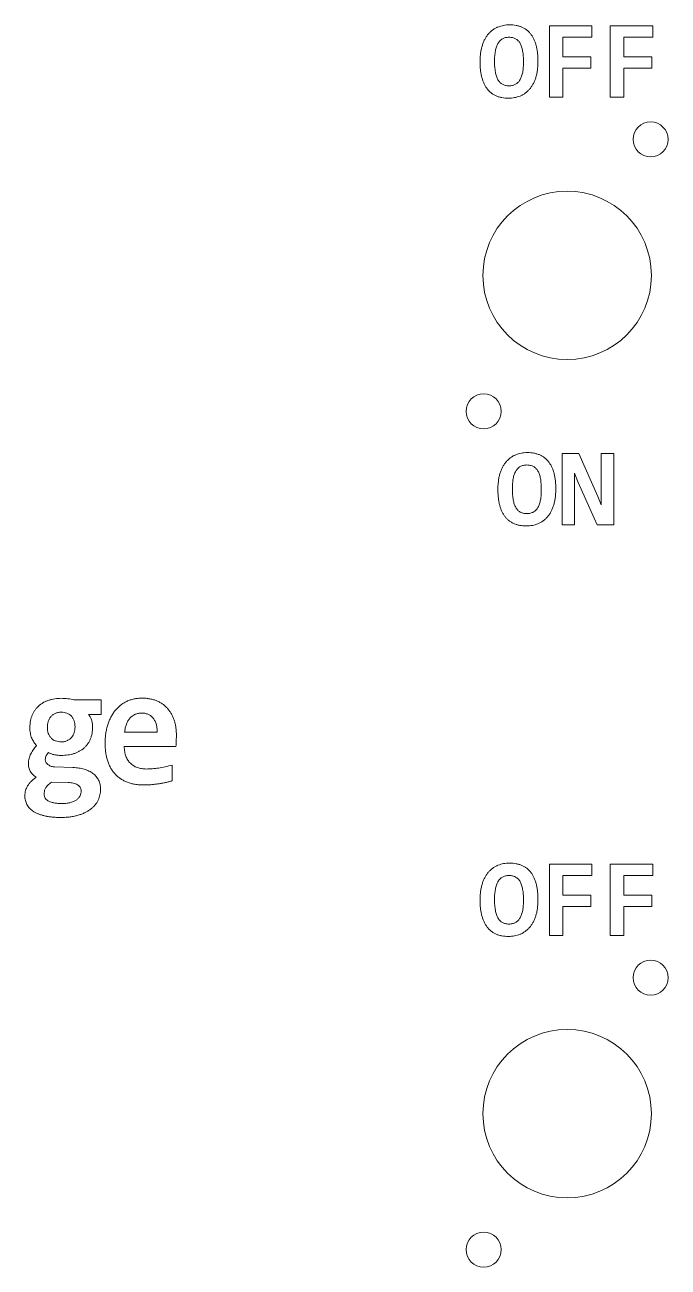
# Model space of a CAD drawing. Header units: millimetres. Extents: x -226 to 226, y -192 to 178.
# Drawn here: x -111 to -65.1, y -4.6 to 83.9 of the extents above; entities that cross this region are included whole.
import ezdxf

# ---------------------------------------------------------------- set-up
doc = ezdxf.new("R2010")
doc.units = ezdxf.units.MM

msp = doc.modelspace()

# ---------------------------------------------------------------- linework, layer by layer
at = {"color": 7, "linetype": 'Continuous', "lineweight": 15}
for p, q in [((-73.608, 78.791), (-73.608, 83.871)), ((-73.608, 83.871), (-70.589, 83.871)), ((-70.589, 83.871), (-70.589, 83.061)), ((-69.264, 78.791), (-69.264, 83.871)), ((-69.264, 83.871), (-66.246, 83.871)), ((-66.246, 83.871), (-66.246, 83.061)), ((-70.589, 83.061), (-72.651, 83.061)), ((-72.651, 83.061), (-72.651, 81.662)), ((-66.246, 83.061), (-68.307, 83.061)), ((-68.307, 83.061), (-68.307, 81.662)), ((-72.651, 81.662), (-70.663, 81.662)), ((-70.663, 81.662), (-70.663, 80.853)), ((-68.307, 81.662), (-66.319, 81.662)), ((-66.319, 81.662), (-66.319, 80.853)), ((-70.663, 80.853), (-72.651, 80.853)), ((-72.651, 80.853), (-72.651, 78.791)), ((-66.319, 80.853), (-68.307, 80.853)), ((-68.307, 80.853), (-68.307, 78.791)), ((-72.651, 78.791), (-73.608, 78.791)), ((-68.307, 78.791), (-69.264, 78.791)), ((-72.706, 48.311), (-72.706, 53.391)), ((-72.706, 53.391), (-71.519, 53.391)), ((-71.519, 53.391), (-70.15, 50.34)), ((-69.908, 49.746), (-69.908, 53.391)), ((-69.908, 53.391), (-69.025, 53.391)), ((-69.025, 53.391), (-69.025, 48.311)), ((-71.547, 51.342), (-71.823, 51.996)), ((-71.823, 51.996), (-71.823, 48.311)), ((-70.203, 48.311), (-71.547, 51.342)), ((-70.15, 50.34), (-69.908, 49.746)), ((-71.823, 48.311), (-72.706, 48.311)), ((-69.025, 48.311), (-70.203, 48.311)), ((-107.476, 35.838), (-105.538, 35.838)), ((-105.538, 35.838), (-105.538, 34.8)), ((-105.538, 34.8), (-106.419, 34.8)), ((-103.859, 33.536), (-101.534, 33.536)), ((-100.202, 32.515), (-103.88, 32.515)), ((-108.863, 31.076), (-107.537, 31.022)), ((-100.472, 31.203), (-100.472, 30.072)), ((-107.884, 29.961), (-109.067, 29.986)), ((-73.608, 19.06), (-73.608, 24.14)), ((-73.608, 24.14), (-70.589, 24.14)), ((-70.589, 24.14), (-70.589, 23.33)), ((-69.264, 19.06), (-69.264, 24.14)), ((-69.264, 24.14), (-66.246, 24.14)), ((-66.246, 24.14), (-66.246, 23.33)), ((-70.589, 23.33), (-72.651, 23.33)), ((-72.651, 23.33), (-72.651, 21.931)), ((-66.246, 23.33), (-68.307, 23.33)), ((-68.307, 23.33), (-68.307, 21.931)), ((-72.651, 21.931), (-70.663, 21.931)), ((-70.663, 21.931), (-70.663, 21.121)), ((-68.307, 21.931), (-66.319, 21.931)), ((-66.319, 21.931), (-66.319, 21.121)), ((-70.663, 21.121), (-72.651, 21.121)), ((-72.651, 21.121), (-72.651, 19.06)), ((-66.319, 21.121), (-68.307, 21.121)), ((-68.307, 21.121), (-68.307, 19.06)), ((-72.651, 19.06), (-73.608, 19.06)), ((-68.307, 19.06), (-69.264, 19.06))]:
    msp.add_line(p, q, dxfattribs=at)
for centre, radius in [((-66.397, 75.78), 1.25), ((-72.338, 66.091), 6), ((-78.28, 56.403), 1.25), ((-66.397, 16.048), 1.25), ((-72.338, 6.36), 6), ((-78.28, -3.329), 1.25)]:
    msp.add_circle(centre, radius, dxfattribs=at)
for points, knots in [([(-78.541, 81.308), (-78.539, 81.419), (-78.535, 81.633), (-78.505, 81.942), (-78.455, 82.228), (-78.384, 82.49), (-78.294, 82.729), (-78.191, 82.947), (-78.071, 83.143), (-77.936, 83.315), (-77.786, 83.465), (-77.626, 83.597), (-77.452, 83.706), (-77.266, 83.793), (-77.071, 83.861), (-76.869, 83.908), (-76.661, 83.94), (-76.52, 83.943), (-76.448, 83.945)], [0, 0, 0, 0, 0.087447, 0.16888, 0.244758, 0.315926, 0.382828, 0.445865, 0.50588, 0.563176, 0.618565, 0.672742, 0.72628, 0.780124, 0.834262, 0.888691, 0.943695, 1, 1, 1, 1]), ([(-76.448, 83.945), (-76.366, 83.943), (-76.208, 83.939), (-75.977, 83.908), (-75.762, 83.856), (-75.563, 83.784), (-75.38, 83.69), (-75.211, 83.577), (-75.059, 83.44), (-74.923, 83.284), (-74.803, 83.108), (-74.699, 82.914), (-74.612, 82.7), (-74.541, 82.467), (-74.485, 82.216), (-74.447, 81.945), (-74.422, 81.656), (-74.419, 81.457), (-74.418, 81.354)], [0, 0, 0, 0, 0.065375, 0.126958, 0.185641, 0.241812, 0.296259, 0.349926, 0.403787, 0.45877, 0.515247, 0.573692, 0.635023, 0.699526, 0.768044, 0.840857, 0.918096, 1, 1, 1, 1]), ([(-76.479, 83.061), (-76.524, 83.06), (-76.609, 83.058), (-76.732, 83.037), (-76.846, 83.001), (-76.949, 82.951), (-77.043, 82.888), (-77.127, 82.811), (-77.204, 82.722), (-77.272, 82.619), (-77.33, 82.503), (-77.379, 82.374), (-77.422, 82.234), (-77.455, 82.08), (-77.48, 81.916), (-77.496, 81.739), (-77.509, 81.551), (-77.51, 81.421), (-77.51, 81.354)], [0, 0, 0, 0, 0.058781, 0.113662, 0.166129, 0.216583, 0.265851, 0.316085, 0.367851, 0.422356, 0.479656, 0.540418, 0.605493, 0.674977, 0.748829, 0.827301, 0.91117, 1, 1, 1, 1]), ([(-75.449, 81.308), (-75.449, 81.379), (-75.45, 81.518), (-75.462, 81.718), (-75.48, 81.904), (-75.506, 82.076), (-75.54, 82.234), (-75.582, 82.378), (-75.629, 82.509), (-75.686, 82.625), (-75.75, 82.729), (-75.826, 82.818), (-75.912, 82.893), (-76.005, 82.956), (-76.111, 83.003), (-76.225, 83.036), (-76.349, 83.058), (-76.435, 83.06), (-76.479, 83.061)], [0, 0, 0, 0, 0.092881, 0.179902, 0.261181, 0.336457, 0.406481, 0.47143, 0.531622, 0.587223, 0.639725, 0.689657, 0.738834, 0.787441, 0.83682, 0.888328, 0.942503, 1, 1, 1, 1]), ([(-76.51, 78.717), (-76.592, 78.719), (-76.751, 78.723), (-76.981, 78.755), (-77.196, 78.806), (-77.396, 78.878), (-77.579, 78.972), (-77.748, 79.087), (-77.899, 79.223), (-78.036, 79.379), (-78.156, 79.555), (-78.259, 79.751), (-78.347, 79.965), (-78.417, 80.198), (-78.474, 80.449), (-78.512, 80.719), (-78.537, 81.007), (-78.539, 81.206), (-78.541, 81.308)], [0, 0, 0, 0, 0.065386, 0.12698, 0.185673, 0.241853, 0.29631, 0.350159, 0.404029, 0.459022, 0.515509, 0.574234, 0.635575, 0.700382, 0.768613, 0.841135, 0.918082, 1, 1, 1, 1]), ([(-77.51, 81.354), (-77.51, 81.283), (-77.508, 81.145), (-77.497, 80.944), (-77.478, 80.758), (-77.451, 80.586), (-77.419, 80.427), (-77.378, 80.283), (-77.327, 80.153), (-77.272, 80.036), (-77.206, 79.933), (-77.131, 79.844), (-77.046, 79.768), (-76.951, 79.706), (-76.846, 79.659), (-76.732, 79.626), (-76.609, 79.604), (-76.524, 79.602), (-76.479, 79.601)], [0, 0, 0, 0, 0.092916, 0.17997, 0.261331, 0.336636, 0.407071, 0.472044, 0.531968, 0.588039, 0.640409, 0.690741, 0.739563, 0.788331, 0.83773, 0.888778, 0.942481, 1, 1, 1, 1]), ([(-74.418, 81.354), (-74.42, 81.243), (-74.424, 81.029), (-74.453, 80.719), (-74.505, 80.433), (-74.576, 80.171), (-74.664, 79.932), (-74.768, 79.715), (-74.887, 79.52), (-75.023, 79.347), (-75.173, 79.197), (-75.333, 79.065), (-75.507, 78.957), (-75.692, 78.868), (-75.887, 78.8), (-76.089, 78.754), (-76.297, 78.722), (-76.439, 78.719), (-76.51, 78.717)], [0, 0, 0, 0, 0.087443, 0.168874, 0.2451, 0.316266, 0.383059, 0.445821, 0.505834, 0.563127, 0.618514, 0.67269, 0.726225, 0.780198, 0.834333, 0.888396, 0.943697, 1, 1, 1, 1]), ([(-76.479, 79.601), (-76.435, 79.602), (-76.349, 79.605), (-76.225, 79.625), (-76.112, 79.661), (-76.007, 79.71), (-75.914, 79.774), (-75.828, 79.85), (-75.753, 79.941), (-75.686, 80.043), (-75.629, 80.16), (-75.578, 80.287), (-75.538, 80.428), (-75.505, 80.581), (-75.48, 80.746), (-75.462, 80.923), (-75.45, 81.112), (-75.449, 81.241), (-75.449, 81.308)], [0, 0, 0, 0, 0.058752, 0.114109, 0.16655, 0.216759, 0.266711, 0.3173, 0.36871, 0.422909, 0.47995, 0.540868, 0.605132, 0.674582, 0.748902, 0.827387, 0.911213, 1, 1, 1, 1]), ([(-77.271, 50.828), (-77.269, 50.939), (-77.265, 51.153), (-77.235, 51.462), (-77.185, 51.748), (-77.114, 52.01), (-77.024, 52.249), (-76.921, 52.467), (-76.801, 52.663), (-76.666, 52.835), (-76.516, 52.985), (-76.356, 53.117), (-76.182, 53.226), (-75.996, 53.313), (-75.801, 53.381), (-75.599, 53.428), (-75.391, 53.46), (-75.25, 53.463), (-75.178, 53.465)], [0, 0, 0, 0, 0.087447, 0.16888, 0.244758, 0.315926, 0.382828, 0.445865, 0.50588, 0.563176, 0.618565, 0.672742, 0.72628, 0.780124, 0.834262, 0.888691, 0.943695, 1, 1, 1, 1]), ([(-75.178, 53.465), (-75.096, 53.463), (-74.938, 53.459), (-74.707, 53.428), (-74.492, 53.376), (-74.293, 53.304), (-74.11, 53.21), (-73.941, 53.097), (-73.789, 52.96), (-73.653, 52.804), (-73.533, 52.628), (-73.429, 52.434), (-73.342, 52.22), (-73.271, 51.987), (-73.215, 51.736), (-73.177, 51.465), (-73.152, 51.176), (-73.149, 50.977), (-73.148, 50.874)], [0, 0, 0, 0, 0.065375, 0.126958, 0.185641, 0.241812, 0.296259, 0.349926, 0.403787, 0.45877, 0.515247, 0.573692, 0.635023, 0.699526, 0.768044, 0.840857, 0.918096, 1, 1, 1, 1]), ([(-75.209, 52.581), (-75.254, 52.58), (-75.339, 52.578), (-75.462, 52.557), (-75.576, 52.521), (-75.679, 52.471), (-75.773, 52.408), (-75.857, 52.331), (-75.934, 52.242), (-76.002, 52.139), (-76.06, 52.023), (-76.109, 51.894), (-76.152, 51.754), (-76.185, 51.6), (-76.21, 51.436), (-76.226, 51.259), (-76.239, 51.071), (-76.24, 50.941), (-76.24, 50.874)], [0, 0, 0, 0, 0.058781, 0.113662, 0.166129, 0.216583, 0.265851, 0.316085, 0.367851, 0.422356, 0.479656, 0.540418, 0.605493, 0.674977, 0.748829, 0.827301, 0.91117, 1, 1, 1, 1]), ([(-74.179, 50.828), (-74.179, 50.899), (-74.18, 51.038), (-74.192, 51.238), (-74.21, 51.424), (-74.236, 51.596), (-74.27, 51.754), (-74.312, 51.898), (-74.359, 52.029), (-74.416, 52.145), (-74.48, 52.249), (-74.556, 52.338), (-74.642, 52.413), (-74.735, 52.476), (-74.841, 52.523), (-74.955, 52.556), (-75.079, 52.578), (-75.165, 52.58), (-75.209, 52.581)], [0, 0, 0, 0, 0.092881, 0.179902, 0.261181, 0.336457, 0.406481, 0.47143, 0.531622, 0.587223, 0.639725, 0.689657, 0.738834, 0.787441, 0.83682, 0.888328, 0.942503, 1, 1, 1, 1]), ([(-75.24, 48.237), (-75.322, 48.239), (-75.481, 48.243), (-75.711, 48.275), (-75.926, 48.326), (-76.126, 48.398), (-76.309, 48.492), (-76.478, 48.607), (-76.629, 48.743), (-76.766, 48.899), (-76.886, 49.075), (-76.989, 49.271), (-77.077, 49.485), (-77.147, 49.718), (-77.204, 49.969), (-77.242, 50.239), (-77.267, 50.527), (-77.269, 50.726), (-77.271, 50.828)], [0, 0, 0, 0, 0.065386, 0.12698, 0.185673, 0.241853, 0.29631, 0.350159, 0.404029, 0.459022, 0.515509, 0.574234, 0.635575, 0.700382, 0.768613, 0.841135, 0.918082, 1, 1, 1, 1]), ([(-76.24, 50.874), (-76.24, 50.803), (-76.238, 50.665), (-76.227, 50.464), (-76.208, 50.278), (-76.181, 50.106), (-76.149, 49.947), (-76.108, 49.803), (-76.057, 49.673), (-76.002, 49.556), (-75.936, 49.453), (-75.861, 49.364), (-75.776, 49.288), (-75.681, 49.226), (-75.576, 49.179), (-75.462, 49.146), (-75.339, 49.124), (-75.254, 49.122), (-75.209, 49.121)], [0, 0, 0, 0, 0.092916, 0.17997, 0.261331, 0.336636, 0.407071, 0.472044, 0.531968, 0.588039, 0.640409, 0.690741, 0.739563, 0.788331, 0.83773, 0.888778, 0.942481, 1, 1, 1, 1]), ([(-73.148, 50.874), (-73.15, 50.763), (-73.154, 50.549), (-73.183, 50.239), (-73.235, 49.953), (-73.306, 49.691), (-73.394, 49.452), (-73.498, 49.235), (-73.617, 49.04), (-73.753, 48.867), (-73.903, 48.717), (-74.063, 48.585), (-74.237, 48.477), (-74.422, 48.388), (-74.617, 48.32), (-74.819, 48.274), (-75.027, 48.242), (-75.169, 48.239), (-75.24, 48.237)], [0, 0, 0, 0, 0.087443, 0.168874, 0.2451, 0.316266, 0.383059, 0.445821, 0.505834, 0.563127, 0.618514, 0.67269, 0.726225, 0.780198, 0.834333, 0.888396, 0.943697, 1, 1, 1, 1]), ([(-75.209, 49.121), (-75.165, 49.122), (-75.079, 49.125), (-74.955, 49.145), (-74.842, 49.181), (-74.737, 49.23), (-74.644, 49.294), (-74.558, 49.37), (-74.483, 49.461), (-74.416, 49.563), (-74.359, 49.68), (-74.308, 49.807), (-74.268, 49.948), (-74.235, 50.101), (-74.21, 50.266), (-74.192, 50.443), (-74.18, 50.632), (-74.179, 50.761), (-74.179, 50.828)], [0, 0, 0, 0, 0.058752, 0.114109, 0.16655, 0.216759, 0.266711, 0.3173, 0.36871, 0.422909, 0.47995, 0.540868, 0.605132, 0.674582, 0.748902, 0.827387, 0.911213, 1, 1, 1, 1]), ([(-110.605, 33.879), (-110.603, 33.96), (-110.599, 34.117), (-110.568, 34.346), (-110.514, 34.56), (-110.442, 34.762), (-110.348, 34.949), (-110.239, 35.121), (-110.114, 35.277), (-109.973, 35.418), (-109.817, 35.543), (-109.646, 35.652), (-109.461, 35.745), (-109.263, 35.821), (-109.053, 35.882), (-108.832, 35.924), (-108.603, 35.951), (-108.447, 35.954), (-108.368, 35.956)], [0, 0, 0, 0, 0.0703261, 0.1366885, 0.2008355, 0.2627507, 0.3233501, 0.3822421, 0.4400856, 0.4975753, 0.5554187, 0.613888, 0.674039, 0.7353656, 0.7990633, 0.8640238, 0.9306967, 1, 1, 1, 1]), ([(-108.368, 35.956), (-108.287, 35.955), (-108.128, 35.952), (-107.896, 35.93), (-107.677, 35.901), (-107.541, 35.859), (-107.476, 35.838)], [0, 0, 0, 0, 0.268021, 0.527383, 0.773412, 1, 1, 1, 1]), ([(-105.247, 32.755), (-105.244, 32.872), (-105.24, 33.103), (-105.205, 33.44), (-105.146, 33.761), (-105.066, 34.065), (-104.961, 34.351), (-104.84, 34.617), (-104.697, 34.861), (-104.536, 35.085), (-104.357, 35.287), (-104.156, 35.462), (-103.94, 35.616), (-103.703, 35.741), (-103.452, 35.842), (-103.185, 35.914), (-102.904, 35.959), (-102.712, 35.964), (-102.614, 35.966)], [0, 0, 0, 0, 0.075549, 0.148101, 0.217721, 0.285145, 0.350127, 0.412892, 0.472943, 0.531802, 0.589465, 0.646114, 0.702695, 0.759824, 0.817626, 0.876706, 0.93701, 1, 1, 1, 1]), ([(-102.614, 35.966), (-102.518, 35.964), (-102.33, 35.96), (-102.057, 35.923), (-101.802, 35.861), (-101.564, 35.776), (-101.344, 35.669), (-101.142, 35.542), (-100.958, 35.395), (-100.795, 35.227), (-100.649, 35.044), (-100.522, 34.843), (-100.413, 34.626), (-100.327, 34.391), (-100.255, 34.144), (-100.205, 33.884), (-100.176, 33.612), (-100.172, 33.426), (-100.17, 33.332)], [0, 0, 0, 0, 0.07109, 0.138458, 0.202827, 0.264709, 0.324817, 0.38311, 0.440897, 0.498041, 0.555564, 0.613497, 0.673412, 0.734789, 0.79806, 0.863038, 0.930202, 1, 1, 1, 1]), ([(-108.38, 34.964), (-108.419, 34.963), (-108.497, 34.962), (-108.609, 34.944), (-108.714, 34.916), (-108.841, 34.866), (-108.984, 34.782), (-109.123, 34.643), (-109.23, 34.479), (-109.304, 34.292), (-109.35, 34.089), (-109.356, 33.95), (-109.359, 33.879)], [0, 0, 0, 0, 0.072507, 0.14155, 0.206741, 0.269907, 0.389998, 0.506549, 0.623312, 0.745744, 0.871571, 1, 1, 1, 1]), ([(-107.388, 33.914), (-107.39, 33.993), (-107.394, 34.142), (-107.447, 34.352), (-107.527, 34.536), (-107.645, 34.69), (-107.791, 34.814), (-107.964, 34.903), (-108.164, 34.955), (-108.306, 34.961), (-108.38, 34.964)], [0, 0, 0, 0, 0.143794, 0.273013, 0.393417, 0.510103, 0.624652, 0.741204, 0.864549, 1, 1, 1, 1]), ([(-106.419, 34.8), (-106.372, 34.732), (-106.281, 34.599), (-106.196, 34.375), (-106.146, 34.146), (-106.14, 33.991), (-106.137, 33.914)], [0, 0, 0, 0, 0.260917, 0.510148, 0.754761, 1, 1, 1, 1]), ([(-102.642, 34.905), (-102.683, 34.905), (-102.764, 34.903), (-102.883, 34.885), (-102.996, 34.858), (-103.103, 34.817), (-103.206, 34.768), (-103.301, 34.704), (-103.392, 34.632), (-103.505, 34.518), (-103.629, 34.348), (-103.743, 34.11), (-103.822, 33.835), (-103.847, 33.639), (-103.859, 33.536)], [0, 0, 0, 0, 0.061179, 0.119531, 0.176361, 0.232503, 0.288316, 0.344123, 0.400872, 0.459703, 0.579922, 0.708261, 0.847154, 1, 1, 1, 1]), ([(-101.534, 33.536), (-101.535, 33.592), (-101.536, 33.701), (-101.548, 33.86), (-101.577, 34.006), (-101.614, 34.142), (-101.663, 34.267), (-101.718, 34.381), (-101.782, 34.484), (-101.855, 34.574), (-101.934, 34.654), (-102.02, 34.722), (-102.112, 34.779), (-102.241, 34.842), (-102.419, 34.894), (-102.566, 34.902), (-102.642, 34.905)], [0, 0, 0, 0, 0.0851, 0.164409, 0.239501, 0.309861, 0.376931, 0.440611, 0.501073, 0.559105, 0.615584, 0.669955, 0.724159, 0.778133, 0.886656, 1, 1, 1, 1]), ([(-110.13, 32.591), (-110.163, 32.628), (-110.231, 32.703), (-110.319, 32.83), (-110.4, 32.966), (-110.474, 33.114), (-110.534, 33.278), (-110.573, 33.462), (-110.601, 33.664), (-110.603, 33.806), (-110.605, 33.879)], [0, 0, 0, 0, 0.106887, 0.215031, 0.327699, 0.443905, 0.566423, 0.699633, 0.842995, 1, 1, 1, 1]), ([(-109.359, 33.879), (-109.357, 33.805), (-109.352, 33.661), (-109.301, 33.458), (-109.219, 33.279), (-109.104, 33.125), (-108.958, 33.001), (-108.783, 32.915), (-108.583, 32.862), (-108.442, 32.856), (-108.368, 32.853)], [0, 0, 0, 0, 0.138292, 0.266164, 0.385299, 0.502937, 0.619053, 0.737663, 0.862696, 1, 1, 1, 1]), ([(-106.137, 33.914), (-106.139, 33.834), (-106.143, 33.677), (-106.175, 33.451), (-106.224, 33.238), (-106.297, 33.041), (-106.387, 32.858), (-106.493, 32.691), (-106.616, 32.538), (-106.757, 32.401), (-106.913, 32.281), (-107.082, 32.175), (-107.267, 32.088), (-107.465, 32.013), (-107.676, 31.957), (-107.897, 31.915), (-108.129, 31.891), (-108.287, 31.888), (-108.368, 31.886)], [0, 0, 0, 0, 0.070471, 0.137447, 0.200964, 0.2625, 0.321849, 0.37946, 0.436732, 0.494042, 0.551082, 0.609551, 0.669132, 0.73132, 0.795335, 0.860801, 0.929043, 1, 1, 1, 1]), ([(-108.368, 32.853), (-108.328, 32.854), (-108.25, 32.855), (-108.138, 32.874), (-108.033, 32.899), (-107.906, 32.95), (-107.764, 33.034), (-107.624, 33.169), (-107.519, 33.33), (-107.442, 33.512), (-107.397, 33.709), (-107.391, 33.845), (-107.388, 33.914)], [0, 0, 0, 0, 0.07344, 0.14337, 0.209134, 0.273112, 0.394747, 0.511312, 0.62869, 0.748767, 0.873101, 1, 1, 1, 1]), ([(-102.515, 29.78), (-102.619, 29.782), (-102.822, 29.786), (-103.118, 29.824), (-103.398, 29.881), (-103.66, 29.966), (-103.905, 30.075), (-104.131, 30.207), (-104.336, 30.362), (-104.524, 30.539), (-104.691, 30.739), (-104.835, 30.963), (-104.963, 31.207), (-105.066, 31.474), (-105.147, 31.764), (-105.205, 32.074), (-105.24, 32.407), (-105.244, 32.637), (-105.247, 32.755)], [0, 0, 0, 0, 0.067775, 0.132596, 0.194507, 0.254237, 0.312342, 0.368999, 0.424608, 0.4805, 0.536863, 0.594781, 0.654186, 0.71637, 0.781643, 0.850195, 0.922825, 1, 1, 1, 1]), ([(-100.17, 33.332), (-100.17, 33.276), (-100.171, 33.149), (-100.178, 32.947), (-100.187, 32.73), (-100.197, 32.585), (-100.202, 32.515)], [0, 0, 0, 0, 0.2048815, 0.4648033, 0.7417743, 1, 1, 1, 1]), ([(-110.713, 31.302), (-110.711, 31.366), (-110.707, 31.491), (-110.669, 31.672), (-110.611, 31.841), (-110.538, 32.003), (-110.451, 32.157), (-110.352, 32.306), (-110.243, 32.449), (-110.167, 32.544), (-110.13, 32.591)], [0, 0, 0, 0, 0.1329298, 0.2585671, 0.3821583, 0.5041205, 0.6261296, 0.7494431, 0.8749382, 1, 1, 1, 1]), ([(-109.283, 32.09), (-109.313, 32.056), (-109.373, 31.988), (-109.446, 31.872), (-109.498, 31.741), (-109.505, 31.647), (-109.508, 31.599)], [0, 0, 0, 0, 0.244148, 0.491338, 0.738667, 1, 1, 1, 1]), ([(-108.368, 31.886), (-108.462, 31.889), (-108.643, 31.895), (-108.863, 31.932), (-109.02, 31.977), (-109.122, 32.011), (-109.21, 32.046), (-109.26, 32.076), (-109.283, 32.09)], [0, 0, 0, 0, 0.2975366, 0.5750034, 0.701933, 0.8154768, 0.9143183, 1, 1, 1, 1]), ([(-103.88, 32.515), (-103.879, 32.451), (-103.877, 32.329), (-103.856, 32.15), (-103.819, 31.984), (-103.771, 31.828), (-103.709, 31.684), (-103.634, 31.554), (-103.55, 31.434), (-103.452, 31.326), (-103.343, 31.23), (-103.222, 31.15), (-103.094, 31.077), (-102.954, 31.019), (-102.804, 30.975), (-102.647, 30.942), (-102.482, 30.923), (-102.369, 30.92), (-102.312, 30.918)], [0, 0, 0, 0, 0.074956, 0.144893, 0.212477, 0.276011, 0.337619, 0.39649, 0.454119, 0.511011, 0.56796, 0.624811, 0.68242, 0.74224, 0.803421, 0.866725, 0.931849, 1, 1, 1, 1]), ([(-110.164, 30.335), (-110.207, 30.363), (-110.291, 30.419), (-110.403, 30.518), (-110.499, 30.629), (-110.576, 30.753), (-110.636, 30.884), (-110.682, 31.019), (-110.709, 31.159), (-110.712, 31.254), (-110.713, 31.302)], [0, 0, 0, 0, 0.132194, 0.259419, 0.384688, 0.509473, 0.633683, 0.755736, 0.876564, 1, 1, 1, 1]), ([(-109.508, 31.599), (-109.506, 31.568), (-109.502, 31.503), (-109.467, 31.409), (-109.411, 31.321), (-109.336, 31.242), (-109.239, 31.178), (-109.13, 31.123), (-109.002, 31.086), (-108.911, 31.079), (-108.863, 31.076)], [0, 0, 0, 0, 0.102602, 0.210705, 0.324402, 0.44194, 0.568182, 0.700775, 0.84422, 1, 1, 1, 1]), ([(-107.537, 31.022), (-107.464, 31.019), (-107.322, 31.012), (-107.115, 30.991), (-106.918, 30.954), (-106.732, 30.906), (-106.557, 30.848), (-106.395, 30.777), (-106.247, 30.694), (-106.11, 30.6), (-105.988, 30.495), (-105.879, 30.38), (-105.788, 30.253), (-105.71, 30.116), (-105.647, 29.97), (-105.601, 29.813), (-105.575, 29.646), (-105.572, 29.531), (-105.571, 29.472)], [0, 0, 0, 0, 0.077677, 0.151973, 0.222719, 0.291394, 0.356991, 0.419552, 0.480175, 0.538569, 0.596186, 0.651925, 0.707453, 0.763416, 0.819669, 0.877332, 0.93714, 1, 1, 1, 1]), ([(-102.312, 30.918), (-102.171, 30.922), (-101.879, 30.93), (-101.429, 30.98), (-100.954, 31.066), (-100.635, 31.157), (-100.472, 31.203)], [0, 0, 0, 0, 0.2258331, 0.4685828, 0.7272307, 1, 1, 1, 1]), ([(-110.962, 29.006), (-110.96, 29.072), (-110.956, 29.2), (-110.916, 29.385), (-110.853, 29.558), (-110.765, 29.724), (-110.654, 29.884), (-110.514, 30.037), (-110.35, 30.189), (-110.228, 30.285), (-110.164, 30.335)], [0, 0, 0, 0, 0.1222717, 0.2371196, 0.349893, 0.4648206, 0.5847979, 0.7113983, 0.8500285, 1, 1, 1, 1]), ([(-109.067, 29.986), (-109.116, 29.948), (-109.208, 29.879), (-109.326, 29.769), (-109.421, 29.665), (-109.491, 29.561), (-109.54, 29.455), (-109.569, 29.349), (-109.582, 29.239), (-109.584, 29.165), (-109.585, 29.127)], [0, 0, 0, 0, 0.175563, 0.327906, 0.459473, 0.577982, 0.684615, 0.788684, 0.891422, 1, 1, 1, 1]), ([(-105.571, 29.472), (-105.573, 29.404), (-105.576, 29.269), (-105.61, 29.069), (-105.665, 28.875), (-105.744, 28.688), (-105.841, 28.509), (-105.967, 28.344), (-106.11, 28.189), (-106.279, 28.048), (-106.468, 27.92), (-106.679, 27.805), (-106.912, 27.705), (-107.165, 27.619), (-107.441, 27.549), (-107.739, 27.503), (-108.058, 27.473), (-108.277, 27.469), (-108.39, 27.467)], [0, 0, 0, 0, 0.0526719, 0.1046334, 0.1565605, 0.2087186, 0.2611977, 0.3140691, 0.3683208, 0.4249439, 0.4836757, 0.5451196, 0.6102119, 0.6794309, 0.7525211, 0.8302073, 0.9125831, 1, 1, 1, 1]), ([(-108.335, 28.457), (-108.274, 28.458), (-108.157, 28.46), (-107.988, 28.473), (-107.836, 28.497), (-107.697, 28.53), (-107.572, 28.572), (-107.459, 28.619), (-107.356, 28.669), (-107.268, 28.729), (-107.189, 28.792), (-107.125, 28.863), (-107.07, 28.935), (-107.016, 29.042), (-106.967, 29.181), (-106.961, 29.298), (-106.958, 29.355)], [0, 0, 0, 0, 0.099389, 0.190611, 0.274127, 0.351193, 0.422326, 0.488294, 0.55033, 0.607779, 0.662381, 0.713451, 0.762377, 0.811006, 0.90674, 1, 1, 1, 1]), ([(-106.958, 29.355), (-106.961, 29.404), (-106.966, 29.497), (-107.022, 29.623), (-107.108, 29.725), (-107.222, 29.807), (-107.358, 29.87), (-107.517, 29.915), (-107.694, 29.946), (-107.819, 29.956), (-107.884, 29.961)], [0, 0, 0, 0, 0.118663, 0.224206, 0.329813, 0.441197, 0.562298, 0.695448, 0.84074, 1, 1, 1, 1]), ([(-100.472, 30.072), (-100.547, 30.051), (-100.702, 30.008), (-100.944, 29.952), (-101.199, 29.906), (-101.459, 29.859), (-101.724, 29.825), (-101.991, 29.799), (-102.255, 29.783), (-102.43, 29.781), (-102.515, 29.78)], [0, 0, 0, 0, 0.112325, 0.233956, 0.359627, 0.487464, 0.61703, 0.746955, 0.87566, 1, 1, 1, 1]), ([(-108.39, 27.467), (-108.499, 27.468), (-108.709, 27.471), (-109.012, 27.491), (-109.292, 27.527), (-109.549, 27.575), (-109.783, 27.637), (-109.994, 27.711), (-110.184, 27.795), (-110.352, 27.892), (-110.499, 27.999), (-110.624, 28.118), (-110.732, 28.244), (-110.816, 28.382), (-110.883, 28.528), (-110.926, 28.682), (-110.959, 28.841), (-110.961, 28.951), (-110.962, 29.006)], [0, 0, 0, 0, 0.097234, 0.187457, 0.271479, 0.348954, 0.420818, 0.487352, 0.548821, 0.606431, 0.66013, 0.711069, 0.76, 0.807816, 0.855237, 0.902434, 0.950555, 1, 1, 1, 1]), ([(-109.585, 29.127), (-109.582, 29.073), (-109.575, 28.968), (-109.51, 28.823), (-109.403, 28.703), (-109.254, 28.61), (-109.071, 28.541), (-108.854, 28.493), (-108.606, 28.462), (-108.429, 28.458), (-108.335, 28.457)], [0, 0, 0, 0, 0.102293, 0.19755, 0.294937, 0.402956, 0.525921, 0.66484, 0.822066, 1, 1, 1, 1]), ([(-78.541, 21.577), (-78.539, 21.688), (-78.535, 21.902), (-78.505, 22.211), (-78.455, 22.497), (-78.384, 22.759), (-78.294, 22.998), (-78.191, 23.216), (-78.071, 23.411), (-77.936, 23.584), (-77.786, 23.734), (-77.626, 23.866), (-77.452, 23.974), (-77.266, 24.061), (-77.071, 24.129), (-76.869, 24.177), (-76.661, 24.209), (-76.52, 24.212), (-76.448, 24.213)], [0, 0, 0, 0, 0.087447, 0.16888, 0.244758, 0.315926, 0.382828, 0.445865, 0.50588, 0.563176, 0.618565, 0.672742, 0.72628, 0.780124, 0.834262, 0.888691, 0.943695, 1, 1, 1, 1]), ([(-76.448, 24.213), (-76.366, 24.211), (-76.208, 24.208), (-75.977, 24.176), (-75.762, 24.125), (-75.563, 24.053), (-75.38, 23.958), (-75.211, 23.845), (-75.059, 23.709), (-74.923, 23.553), (-74.803, 23.377), (-74.699, 23.182), (-74.612, 22.968), (-74.541, 22.736), (-74.485, 22.484), (-74.447, 22.213), (-74.422, 21.924), (-74.419, 21.725), (-74.418, 21.623)], [0, 0, 0, 0, 0.065375, 0.126958, 0.185641, 0.241812, 0.296259, 0.349926, 0.403787, 0.45877, 0.515247, 0.573692, 0.635023, 0.699526, 0.768044, 0.840857, 0.918096, 1, 1, 1, 1]), ([(-76.479, 23.33), (-76.524, 23.329), (-76.609, 23.326), (-76.732, 23.305), (-76.846, 23.27), (-76.949, 23.22), (-77.043, 23.157), (-77.127, 23.08), (-77.204, 22.99), (-77.272, 22.887), (-77.33, 22.772), (-77.379, 22.643), (-77.422, 22.502), (-77.455, 22.349), (-77.48, 22.184), (-77.496, 22.008), (-77.509, 21.819), (-77.51, 21.689), (-77.51, 21.623)], [0, 0, 0, 0, 0.058781, 0.113662, 0.166129, 0.216583, 0.265851, 0.316085, 0.367851, 0.422356, 0.479656, 0.540418, 0.605493, 0.674977, 0.748829, 0.827301, 0.91117, 1, 1, 1, 1]), ([(-75.449, 21.577), (-75.449, 21.648), (-75.45, 21.786), (-75.462, 21.986), (-75.48, 22.173), (-75.506, 22.345), (-75.54, 22.503), (-75.582, 22.647), (-75.629, 22.778), (-75.686, 22.894), (-75.75, 22.998), (-75.826, 23.086), (-75.912, 23.161), (-76.005, 23.225), (-76.111, 23.272), (-76.225, 23.305), (-76.349, 23.326), (-76.435, 23.329), (-76.479, 23.33)], [0, 0, 0, 0, 0.092881, 0.1799017, 0.261181, 0.3364571, 0.4064814, 0.47143, 0.5316215, 0.5872229, 0.6397249, 0.6896569, 0.7388343, 0.7874406, 0.8368204, 0.8883277, 0.942503, 1, 1, 1, 1]), ([(-76.51, 18.986), (-76.592, 18.988), (-76.751, 18.992), (-76.981, 19.023), (-77.196, 19.074), (-77.396, 19.147), (-77.579, 19.241), (-77.748, 19.355), (-77.899, 19.491), (-78.036, 19.648), (-78.156, 19.824), (-78.259, 20.019), (-78.347, 20.234), (-78.417, 20.467), (-78.474, 20.717), (-78.512, 20.987), (-78.537, 21.276), (-78.539, 21.474), (-78.541, 21.577)], [0, 0, 0, 0, 0.065386, 0.12698, 0.185673, 0.241853, 0.29631, 0.350159, 0.404029, 0.459022, 0.515509, 0.574234, 0.635575, 0.700382, 0.768613, 0.841135, 0.918082, 1, 1, 1, 1]), ([(-77.51, 21.623), (-77.51, 21.551), (-77.508, 21.413), (-77.497, 21.213), (-77.478, 21.027), (-77.451, 20.854), (-77.419, 20.696), (-77.378, 20.551), (-77.327, 20.422), (-77.272, 20.304), (-77.206, 20.202), (-77.131, 20.112), (-77.046, 20.036), (-76.951, 19.975), (-76.846, 19.927), (-76.732, 19.895), (-76.609, 19.873), (-76.524, 19.871), (-76.479, 19.87)], [0, 0, 0, 0, 0.092916, 0.17997, 0.261331, 0.336636, 0.407071, 0.472044, 0.531968, 0.588039, 0.640409, 0.690741, 0.739563, 0.788331, 0.83773, 0.888778, 0.942481, 1, 1, 1, 1]), ([(-74.418, 21.623), (-74.42, 21.512), (-74.424, 21.298), (-74.453, 20.988), (-74.505, 20.702), (-74.576, 20.44), (-74.664, 20.201), (-74.768, 19.983), (-74.887, 19.788), (-75.023, 19.615), (-75.173, 19.465), (-75.333, 19.334), (-75.507, 19.225), (-75.692, 19.137), (-75.887, 19.069), (-76.089, 19.022), (-76.297, 18.991), (-76.439, 18.988), (-76.51, 18.986)], [0, 0, 0, 0, 0.0874434, 0.1688741, 0.2451004, 0.3162656, 0.3830586, 0.4458213, 0.5058336, 0.5631271, 0.618514, 0.6726896, 0.7262249, 0.7801976, 0.8343326, 0.8883958, 0.9436968, 1, 1, 1, 1]), ([(-76.479, 19.87), (-76.435, 19.871), (-76.349, 19.873), (-76.225, 19.894), (-76.112, 19.93), (-76.007, 19.978), (-75.914, 20.043), (-75.828, 20.119), (-75.753, 20.209), (-75.686, 20.312), (-75.629, 20.428), (-75.578, 20.556), (-75.538, 20.697), (-75.505, 20.849), (-75.48, 21.015), (-75.462, 21.192), (-75.45, 21.38), (-75.449, 21.51), (-75.449, 21.577)], [0, 0, 0, 0, 0.058752, 0.114109, 0.16655, 0.216759, 0.266711, 0.3173, 0.36871, 0.422909, 0.47995, 0.540868, 0.605132, 0.674582, 0.748902, 0.827387, 0.911213, 1, 1, 1, 1])]:
    msp.add_open_spline(points, degree=3, knots=knots, dxfattribs=at)

doc.saveas('drawing.dxf')
